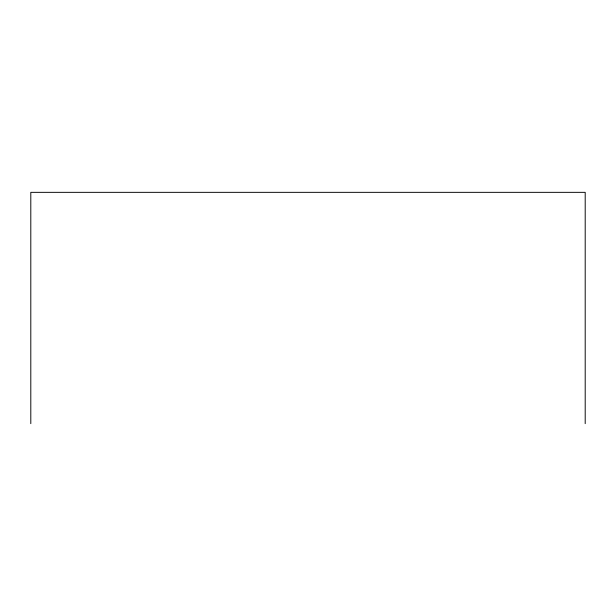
<?xml version="1.0" encoding="UTF-8"?>
<svg xmlns="http://www.w3.org/2000/svg" width="616" height="616" viewBox="0 0 616 616"><rect width="100%" height="100%" fill="white"/><g stroke="black" fill="none" stroke-linecap="round" stroke-linejoin="round"><path stroke-width="0.92" d="M585.2 423.654L585.2 192.346L30.8 192.346L30.8 423.654"/></g></svg>
